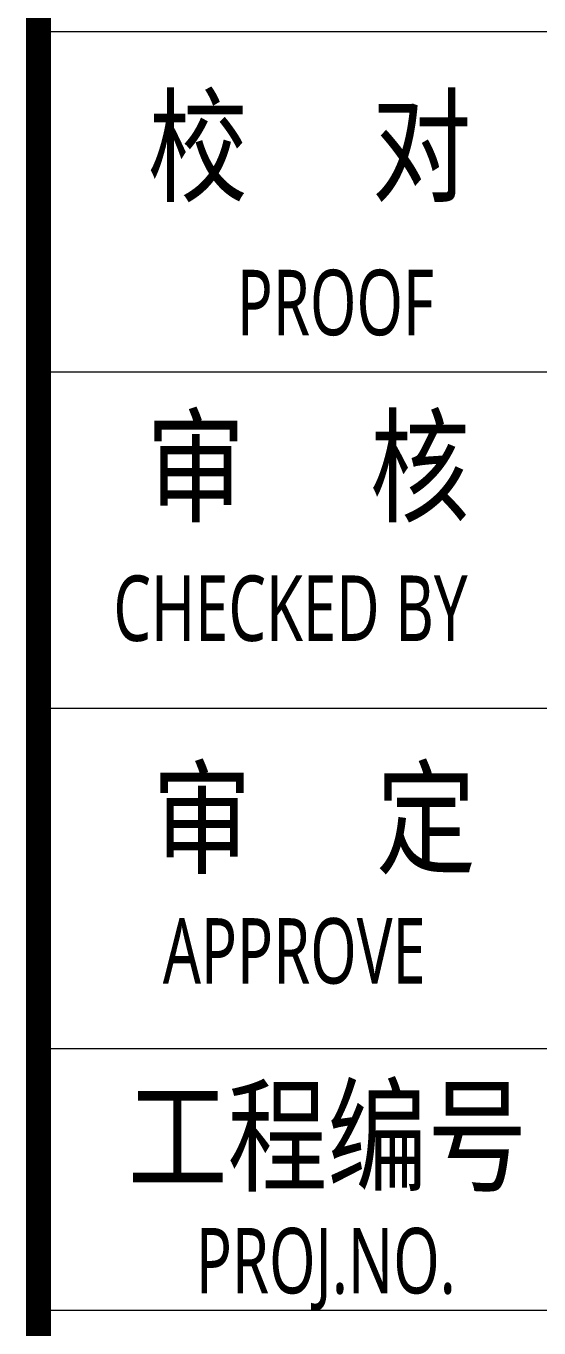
# Model space of a CAD drawing. Header units: inches. Extents: x -3272461 to -2504170, y 403793 to 1071042.
# Drawn here: x -2657881 to -2654939, y 791529 to 798988 of the extents above; entities that cross this region are included whole.
import ezdxf
from ezdxf.enums import TextEntityAlignment as Align

# ---------------------------------------------------------------- set-up
doc = ezdxf.new("R2010")
doc.units = ezdxf.units.IN
doc.header["$LTSCALE"] = 1000
doc.header["$MEASUREMENT"] = 0
doc.layers.get('0').update_dxf_attribs({"lineweight": 18})
doc.layers.add('0-TK', color=4, linetype='Continuous', lineweight=18)
doc.layers.add('PUB_TITLE', color=153, linetype='Continuous', lineweight=18)
doc.styles.add('-黑体', font='', dxfattribs={"width": 0.7})
doc.styles.get('-黑体').set_extended_font_data('微软雅黑')

msp = doc.modelspace()

# ---------------------------------------------------------------- linework, layer by layer
at = {"layer": '0-TK'}
msp.add_lwpolyline([(-2657808.5, 785630.6, 144, 144, 0), (-2657808.5, 845630.6, 144, 144, 0)], format="xyseb", dxfattribs=at)
at = {"layer": 'PUB_TITLE'}
for p, q in [((-2657808.5, 798956.8), (-2651494.3, 798956.8)), ((-2657808.5, 797006.8), (-2651494.3, 797006.8)), ((-2657808.5, 795080.6), (-2651494.3, 795080.6)), ((-2657808.5, 793130.6), (-2651494.3, 793130.6)), ((-2657808.5, 791630.6), (-2651494.3, 791630.6))]:
    msp.add_line(p, q, dxfattribs=at)

# ---------------------------------------------------------------- texts
at = {"style": '-黑体'}
for s, height, width, p in [('PROOF', 375, 0.7, (-2656672, 797403.7)), ('工程编号', 525, 0.8, (-2657297.7, 792628.5)), ('PROJ.NO.', 375, 0.7, (-2656906.3, 791914.1))]:
    msp.add_text(s, height=height, dxfattribs=dict(at, width=width)).set_placement(p, align=Align.MIDDLE_LEFT)
at = {"style": '-黑体', "width": 0.7}
msp.add_text('APPROVE', height=375, dxfattribs=at).set_placement((-2657095.7, 793501.6))
at = {"style": '-黑体'}
for s, insert, char_height, width, attachment_point in [('{\\W0.8;校     对}', (-2657182.4, 798269.5), 525, 2876.32, 4), ('{\\W0.8;审     核}', (-2657193.1, 796434.6), 525, 2848.416, 4), ('CHECKED BY', (-2657379.7, 795649.7), 375, 3164.086, 4), ('{\\W0.8;审     定}', (-2657157.3, 794126.3), 525, 2840.366, 7)]:
    msp.add_mtext(s, dxfattribs=dict(at, insert=insert, char_height=char_height, width=width, attachment_point=attachment_point))

doc.saveas('drawing.dxf')
